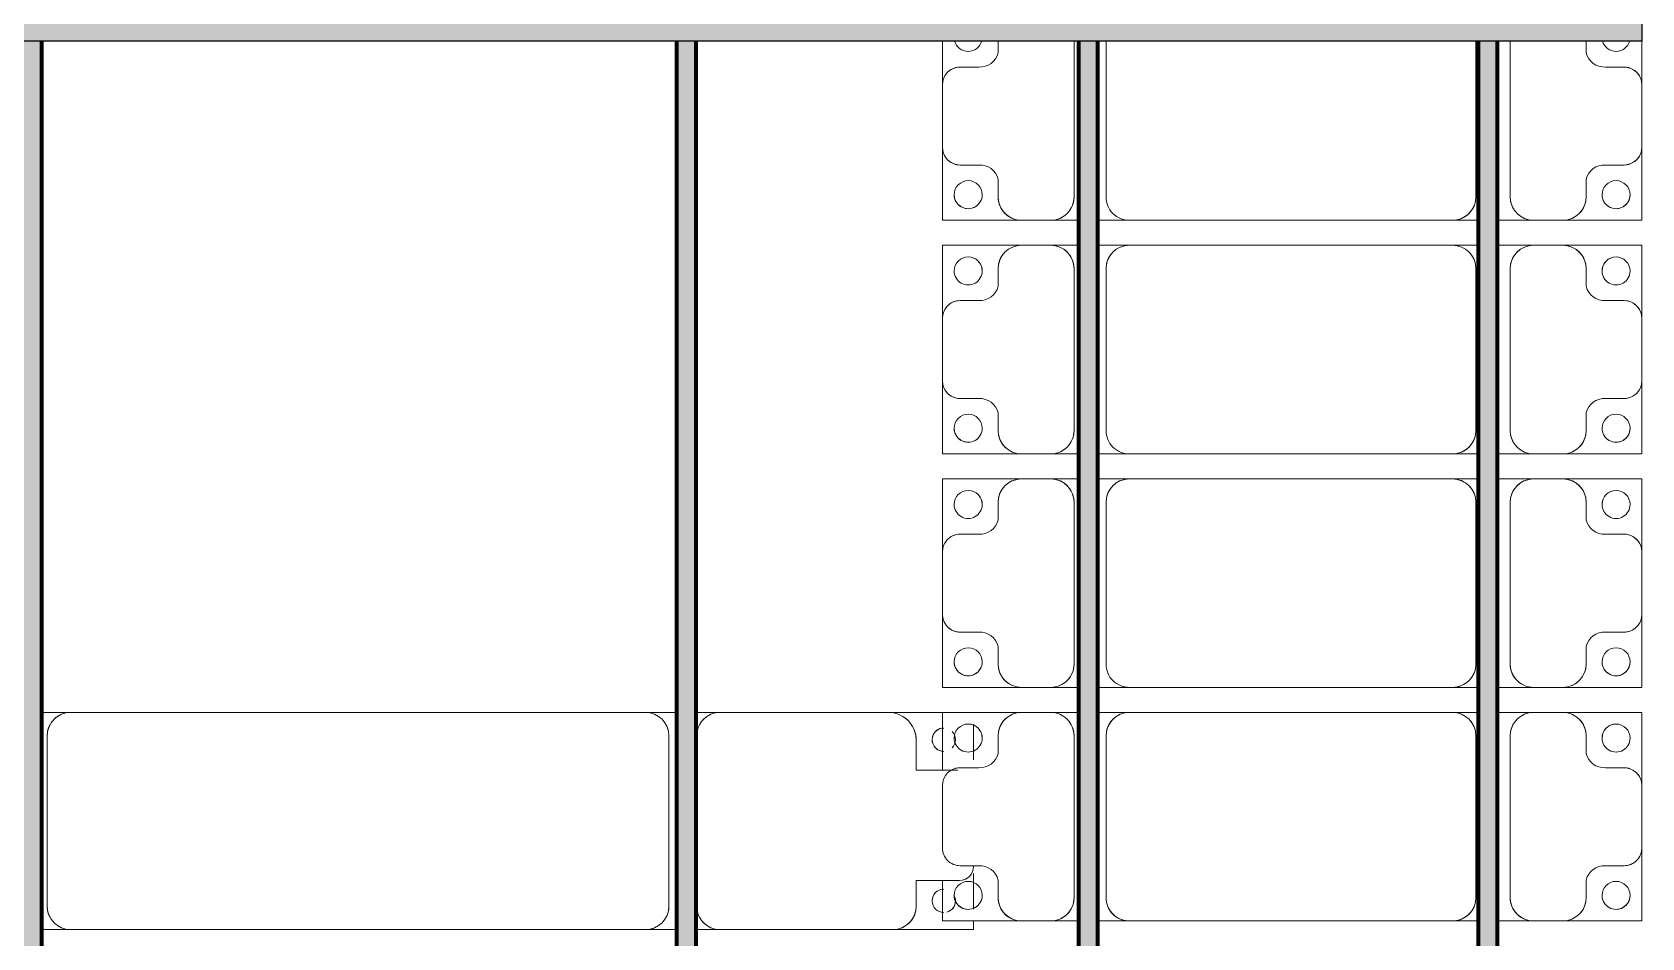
# Model space of a CAD drawing. Header units: millimetres. Extents: x -268744 to 115753, y -96240 to -10461.
# Drawn here: x 31470 to 34914, y -42566 to -40627 of the extents above; entities that cross this region are included whole.
import ezdxf

# ---------------------------------------------------------------- set-up
doc = ezdxf.new("R2010")
doc.units = ezdxf.units.MM
doc.layers.add('A-GENM', color=13, linetype='Continuous', lineweight=9)
doc.layers.add('S-BEAM', color=12, linetype='Continuous', lineweight=9)

# ---------------------------------------------------------------- blocks, each defined once
blk = doc.blocks.new('Dầm C52 - Hộp 40x60-V24-KHUNG KẾT CẤU BÈ PIN 1')
at = {"layer": 'S-BEAM', "lineweight": 25}
blk.add_hatch(color=4, dxfattribs=at).paths.add_polyline_path([(-145811, -20), (145811, -20), (145811, 20), (-145811, 20)])
at = {"layer": 'S-BEAM', "color": 4, "lineweight": 25}
for p, q in [((145811, 20), (145811, -20)), ((145811, -20), (-145811, -20))]:
    blk.add_line(p, q, dxfattribs=at)
blk = doc.blocks.new('Dai phaodi lai - DẢI PHAO ĐI LẠI-V77-KHUNG KẾT CẤU BÈ PIN 1')
at = {"layer": 'A-GENM', "color": 7}
for p, q in [((20340.1, 748.4), (20433.1, 748.4)), ((20433.1, 748.4), (20340.1, 748.4)), ((20566.9, 748.4), (20433.1, 748.4)), ((20566.9, 748.4), (20723.2, 748.4)), ((20723.2, 748.4), (20566.9, 748.4)), ((20723.2, 748.4), (20723.2, 579.3)), ((20723.2, 579.3), (20723.2, 748.4)), ((20776.8, 748.4), (20933.1, 748.4)), ((20776.8, 579.3), (20776.8, 748.4)), ((20776.8, 748.4), (20776.8, 579.3)), ((20933.1, 748.4), (20776.8, 748.4)), ((21066.9, 748.4), (20933.1, 748.4)), ((21066.9, 748.4), (21223.2, 748.4)), ((21223.2, 748.4), (21066.9, 748.4)), ((21223.2, 748.4), (21223.2, 579.3)), ((21223.2, 579.3), (21223.2, 748.4)), ((21276.8, 748.4), (21433.1, 748.4)), ((21276.8, 579.3), (21276.8, 748.4)), ((21276.8, 748.4), (21276.8, 579.3)), ((21433.1, 748.4), (21276.8, 748.4)), ((21566.9, 748.4), (21433.1, 748.4)), ((21566.9, 748.4), (21723.2, 748.4)), ((21718.8, 748.4), (21566.9, 748.4)), ((21723.2, 748.4), (21723.2, 579.3)), ((21723.2, 579.3), (21723.2, 748.4)), ((21776.8, 748.4), (21933.1, 748.4)), ((21776.8, 579.3), (21776.8, 748.4)), ((21776.8, 748.4), (21776.8, 579.3)), ((21933.1, 748.4), (21776.8, 748.4)), ((22066.9, 748.4), (21933.1, 748.4)), ((22066.9, 748.4), (22223.2, 748.4)), ((22223.2, 748.4), (22066.9, 748.4)), ((22223.2, 748.4), (22223.2, 579.3)), ((22223.2, 579.3), (22223.2, 748.4)), ((20395.1, 710.4), (20395.1, 670.7)), ((20604.9, 670.7), (20604.9, 710.4)), ((20895.1, 710.4), (20895.1, 670.7)), ((21104.9, 670.7), (21104.9, 710.4)), ((21395.1, 710.4), (21395.1, 670.7)), ((21604.9, 670.7), (21604.9, 710.4)), ((21895.1, 710.4), (21895.1, 670.7)), ((22104.9, 670.7), (22104.9, 710.4)), ((20364.3, 629.3), (20340.1, 629.3)), ((20673.2, 629.3), (20635.7, 629.3)), ((20864.3, 629.3), (20826.8, 629.3)), ((21173.2, 629.3), (21135.7, 629.3)), ((21364.3, 629.3), (21326.8, 629.3)), ((21673.2, 629.3), (21635.7, 629.3)), ((21864.3, 629.3), (21826.8, 629.3)), ((22173.2, 629.3), (22135.7, 629.3)), ((20723.2, 516.7), (20723.2, 579.3)), ((20776.8, 579.3), (20776.8, 516.7)), ((21223.2, 516.7), (21223.2, 579.3)), ((21276.8, 579.3), (21276.8, 516.7)), ((21723.2, 516.7), (21723.2, 579.3)), ((21776.8, 579.3), (21776.8, 516.7)), ((22223.2, 516.7), (22223.2, 579.3)), ((20723.2, 516.7), (20723.2, 438.7)), ((20723.2, 516.7), (20723.2, 438.7)), ((20776.8, 438.7), (20776.8, 516.7)), ((20776.8, 438.7), (20776.8, 516.7)), ((21223.2, 516.7), (21223.2, 438.7)), ((21223.2, 516.7), (21223.2, 438.7)), ((21276.8, 438.7), (21276.8, 516.7)), ((21276.8, 438.7), (21276.8, 516.7)), ((21723.2, 516.7), (21723.2, 438.7)), ((21723.2, 516.7), (21723.2, 438.7)), ((21776.8, 438.7), (21776.8, 516.7)), ((21776.8, 438.7), (21776.8, 516.7)), ((22223.2, 516.7), (22223.2, 438.7)), ((22223.2, 516.7), (22223.2, 438.7)), ((20340.1, 466.7), (20673.2, 466.7)), ((20826.8, 466.7), (21173.2, 466.7)), ((21326.8, 466.7), (21673.2, 466.7)), ((21826.8, 466.7), (22173.2, 466.7)), ((20673.2, 393.3), (20340.1, 393.3)), ((20723.2, 398.7), (20723.2, 343.3)), ((20723.2, 398.7), (20723.2, 343.3)), ((20776.8, 343.3), (20776.8, 398.7)), ((20776.8, 343.3), (20776.8, 398.7)), ((21173.2, 393.3), (20826.8, 393.3)), ((21223.2, 398.7), (21223.2, 343.3)), ((21223.2, 398.7), (21223.2, 343.3)), ((21276.8, 343.3), (21276.8, 398.7)), ((21276.8, 343.3), (21276.8, 398.7)), ((21673.2, 393.3), (21326.8, 393.3)), ((21723.2, 398.7), (21723.2, 343.3)), ((21723.2, 398.7), (21723.2, 343.3)), ((21776.8, 343.3), (21776.8, 398.7)), ((21776.8, 343.3), (21776.8, 398.7)), ((22173.2, 393.3), (21826.8, 393.3)), ((22223.2, 398.7), (22223.2, 343.3)), ((22223.2, 398.7), (22223.2, 343.3)), ((20723.2, -348.3), (20723.2, 343.3)), ((20776.8, 343.3), (20776.8, -348.3)), ((21223.2, -348.3), (21223.2, 343.3)), ((21276.8, 343.3), (21276.8, -348.3)), ((21723.2, -348.3), (21723.2, 343.3)), ((21776.8, 343.3), (21776.8, -348.3)), ((22223.2, -348.3), (22223.2, 343.3)), ((20723.2, -348.3), (20723.2, -416.3)), ((20723.2, -348.3), (20723.2, -416.3)), ((20776.8, -416.3), (20776.8, -348.3)), ((20776.8, -416.3), (20776.8, -348.3)), ((21223.2, -348.3), (21223.2, -416.3)), ((21223.2, -348.3), (21223.2, -416.3)), ((21276.8, -416.3), (21276.8, -348.3)), ((21276.8, -416.3), (21276.8, -348.3)), ((21723.2, -348.3), (21723.2, -416.3)), ((21723.2, -348.3), (21723.2, -416.3)), ((21776.8, -416.3), (21776.8, -348.3)), ((21776.8, -416.3), (21776.8, -348.3)), ((22223.2, -348.3), (22223.2, -416.3)), ((22223.2, -348.3), (22223.2, -416.3)), ((20340.1, -398.3), (20673.2, -398.3)), ((20826.8, -398.3), (21173.2, -398.3)), ((21326.8, -398.3), (21673.2, -398.3)), ((21826.8, -398.3), (22173.2, -398.3)), ((20673.2, -466.7), (20340.1, -466.7)), ((20723.2, -456.3), (20723.2, -516.7)), ((20723.2, -456.3), (20723.2, -516.7)), ((20776.8, -516.7), (20776.8, -456.3)), ((20776.8, -516.7), (20776.8, -456.3)), ((21173.2, -466.7), (20826.8, -466.7)), ((21223.2, -456.3), (21223.2, -516.7)), ((21223.2, -456.3), (21223.2, -516.7)), ((21276.8, -516.7), (21276.8, -456.3)), ((21276.8, -516.7), (21276.8, -456.3)), ((21673.2, -466.7), (21326.8, -466.7)), ((21723.2, -456.3), (21723.2, -516.7)), ((21723.2, -456.3), (21723.2, -516.7)), ((21776.8, -516.7), (21776.8, -456.3)), ((21776.8, -516.7), (21776.8, -456.3)), ((22173.2, -466.7), (21826.8, -466.7)), ((22223.2, -456.3), (22223.2, -516.7)), ((22223.2, -456.3), (22223.2, -516.7)), ((20723.2, -579.3), (20723.2, -516.7)), ((20776.8, -516.7), (20776.8, -579.3)), ((21223.2, -579.3), (21223.2, -516.7)), ((21276.8, -516.7), (21276.8, -579.3)), ((21723.2, -579.3), (21723.2, -516.7)), ((21776.8, -516.7), (21776.8, -579.3)), ((22223.2, -579.3), (22223.2, -516.7)), ((20723.2, -579.3), (20723.2, -748.4)), ((20723.2, -748.4), (20723.2, -579.3)), ((20776.8, -748.4), (20776.8, -579.3)), ((20776.8, -579.3), (20776.8, -748.4)), ((21223.2, -579.3), (21223.2, -748.4)), ((21223.2, -748.4), (21223.2, -579.3)), ((21276.8, -748.4), (21276.8, -579.3)), ((21276.8, -579.3), (21276.8, -748.4)), ((21723.2, -579.3), (21723.2, -748.4)), ((21723.2, -748.4), (21723.2, -579.3)), ((21776.8, -748.4), (21776.8, -579.3)), ((21776.8, -579.3), (21776.8, -748.4)), ((22223.2, -579.3), (22223.2, -748.4)), ((22223.2, -748.4), (22223.2, -579.3)), ((20340.1, -629.3), (20364.3, -629.3)), ((20635.7, -629.3), (20673.2, -629.3)), ((20826.8, -629.3), (20864.3, -629.3)), ((21135.7, -629.3), (21173.2, -629.3)), ((21326.8, -629.3), (21364.3, -629.3)), ((21635.7, -629.3), (21673.2, -629.3)), ((21826.8, -629.3), (21864.3, -629.3)), ((22135.7, -629.3), (22173.2, -629.3)), ((20395.1, -670.7), (20395.1, -710.4)), ((20604.9, -710.4), (20604.9, -670.7)), ((20895.1, -670.7), (20895.1, -710.4)), ((21104.9, -710.4), (21104.9, -670.7)), ((21395.1, -670.7), (21395.1, -710.4)), ((21604.9, -710.4), (21604.9, -670.7)), ((21895.1, -670.7), (21895.1, -710.4)), ((22104.9, -710.4), (22104.9, -670.7)), ((20433.1, -748.4), (20340.1, -748.4)), ((20340.1, -748.4), (20433.1, -748.4)), ((20433.1, -748.4), (20566.9, -748.4)), ((20723.2, -748.4), (20566.9, -748.4)), ((20566.9, -748.4), (20723.2, -748.4)), ((20933.1, -748.4), (20776.8, -748.4)), ((20776.8, -748.4), (20933.1, -748.4)), ((20933.1, -748.4), (21066.9, -748.4)), ((21223.2, -748.4), (21066.9, -748.4)), ((21066.9, -748.4), (21223.2, -748.4)), ((21433.1, -748.4), (21276.8, -748.4)), ((21276.8, -748.4), (21433.1, -748.4)), ((21433.1, -748.4), (21566.9, -748.4)), ((21723.2, -748.4), (21566.9, -748.4)), ((21566.9, -748.4), (21718.8, -748.4)), ((21900.1, -748.4), (21776.8, -748.4)), ((21776.8, -748.4), (21900.1, -748.4)), ((21933.1, -748.4), (22066.9, -748.4)), ((22223.2, -748.4), (22136.6, -748.4)), ((22136.6, -748.4), (22223.2, -748.4))]:
    blk.add_line(p, q, dxfattribs=at)
for centre, radius, start, end in [((20433.1, 710.4), 38, 90, 180), ((20433.1, 710.4), 38, 90, 180), ((20433.1, 710.4), 38, 120, 180), ((20433.1, 710.4), 38, 120, 180), ((20433.1, 710.4), 38, 90, 105), ((20433.1, 710.4), 38, 90, 105), ((20566.9, 710.4), 38, 0, 90), ((20566.9, 710.4), 38, 75, 90), ((20566.9, 710.4), 38, 0, 90), ((20566.9, 710.4), 38, 75, 90), ((20566.9, 710.4), 38, 0, 60), ((20566.9, 710.4), 38, 0, 60), ((20933.1, 710.4), 38, 90, 180), ((20933.1, 710.4), 38, 90, 180), ((20933.1, 710.4), 38, 120, 180), ((20933.1, 710.4), 38, 120, 180), ((20933.1, 710.4), 38, 90, 105), ((20933.1, 710.4), 38, 90, 105), ((21066.9, 710.4), 38, 0, 90), ((21066.9, 710.4), 38, 75, 90), ((21066.9, 710.4), 38, 0, 90), ((21066.9, 710.4), 38, 75, 90), ((21066.9, 710.4), 38, 0, 60), ((21066.9, 710.4), 38, 0, 60), ((21433.1, 710.4), 38, 90, 180), ((21433.1, 710.4), 38, 90, 180), ((21433.1, 710.4), 38, 120, 180), ((21433.1, 710.4), 38, 120, 180), ((21433.1, 710.4), 38, 90, 105), ((21433.1, 710.4), 38, 90, 105), ((21566.9, 710.4), 38, 360, 90), ((21566.9, 710.4), 38, 75, 90), ((21566.9, 710.4), 38, 360, 90), ((21566.9, 710.4), 38, 75, 90), ((21566.9, 710.4), 38, 360, 60), ((21566.9, 710.4), 38, 0, 60), ((21933.1, 710.4), 38, 90, 180), ((21933.1, 710.4), 38, 90, 180), ((21933.1, 710.4), 38, 120, 180), ((21933.1, 710.4), 38, 120, 180), ((21933.1, 710.4), 38, 90, 105), ((21933.1, 710.4), 38, 90, 105), ((22066.9, 710.4), 38, 360, 90), ((22066.9, 710.4), 38, 75, 90), ((22066.9, 710.4), 38, 360, 90), ((22066.9, 710.4), 38, 75, 90), ((22066.9, 710.4), 38, 0, 60), ((22066.9, 710.4), 38, 0, 60), ((20331.6, 693.3), 30, 285, 75), ((20331.6, 693.3), 30, 285, 75), ((20668.4, 693.3), 30, 90, 270), ((20668.4, 693.3), 30, 90, 270), ((20668.4, 693.3), 30, 270, 90), ((20668.4, 693.3), 30, 0, 90), ((20831.6, 693.3), 30, 90, 270), ((20831.6, 693.3), 30, 90, 180), ((20831.6, 693.3), 30, 270, 90), ((20831.6, 693.3), 30, 270, 90), ((21168.4, 693.3), 30, 90, 270), ((21168.4, 693.3), 30, 90, 270), ((21168.4, 693.3), 30, 270, 90), ((21168.4, 693.3), 30, 0, 90), ((21331.6, 693.3), 30, 90, 270), ((21331.6, 693.3), 30, 90, 180), ((21331.6, 693.3), 30, 270, 90), ((21331.6, 693.3), 30, 270, 90), ((21668.4, 693.3), 30, 90, 270), ((21668.4, 693.3), 30, 90, 270), ((21668.4, 693.3), 30, 270, 90), ((21668.4, 693.3), 30, 0, 90), ((21831.6, 693.3), 30, 90, 270), ((21831.6, 693.3), 30, 90, 180), ((21831.6, 693.3), 30, 270, 90), ((21831.6, 693.3), 30, 270, 90), ((22168.4, 693.3), 30, 90, 270), ((22168.4, 693.3), 30, 90, 270), ((22168.4, 693.3), 30, 270, 90), ((22168.4, 693.3), 30, 0, 90), ((20355.2, 668.2), 40, 283.1885, 3.5081), ((20644.8, 668.2), 40, 176.4919, 256.8115), ((20668.4, 693.3), 30, 270, 345), ((20831.6, 693.3), 30, 195, 270), ((20855.2, 668.2), 40, 283.1885, 3.5081), ((21144.8, 668.2), 40, 176.4919, 256.8115), ((21168.4, 693.3), 30, 270, 345), ((21331.6, 693.3), 30, 195, 270), ((21355.2, 668.2), 40, 283.1885, 3.5081), ((21644.8, 668.2), 40, 176.4919, 256.8115), ((21668.4, 693.3), 30, 270, 345), ((21831.6, 693.3), 30, 195, 270), ((21855.2, 668.2), 40, 283.1885, 3.5081), ((22144.8, 668.2), 40, 176.4919, 256.8115), ((22168.4, 693.3), 30, 270, 345), ((20673.2, 579.3), 50, 0, 90), ((20673.2, 579.3), 50, 15, 90), ((20826.8, 579.3), 50, 90, 180), ((20826.8, 579.3), 50, 90, 165), ((21173.2, 579.3), 50, 0, 90), ((21173.2, 579.3), 50, 15, 90), ((21326.8, 579.3), 50, 90, 180), ((21326.8, 579.3), 50, 90, 165), ((21673.2, 579.3), 50, 0, 90), ((21673.2, 579.3), 50, 23.1801, 90), ((21826.8, 579.3), 50, 90, 180), ((21826.8, 579.3), 50, 90, 165), ((22173.2, 579.3), 50, 0, 90), ((22173.2, 579.3), 50, 15, 90), ((20673.2, 516.7), 50, 270, 360), ((20673.2, 516.7), 50, 270, 345), ((20826.8, 516.7), 50, 180, 270), ((20826.8, 516.7), 50, 195, 270), ((21173.2, 516.7), 50, 270, 360), ((21173.2, 516.7), 50, 270, 345), ((21326.8, 516.7), 50, 180, 270), ((21326.8, 516.7), 50, 195, 270), ((21673.2, 516.7), 50, 270, 0), ((21673.2, 516.7), 50, 270, 336.8199), ((21826.8, 516.7), 50, 180, 270), ((21826.8, 516.7), 50, 195, 270), ((22173.2, 516.7), 50, 270, 0), ((22173.2, 516.7), 50, 270, 345), ((20673.2, 343.3), 50, 0, 90), ((20673.2, 343.3), 50, 0, 75), ((20826.8, 343.3), 50, 90, 180), ((20826.8, 343.3), 50, 105, 135), ((21173.2, 343.3), 50, 0, 90), ((21173.2, 343.3), 50, 0, 75), ((21326.8, 343.3), 50, 90, 180), ((21326.8, 343.3), 50, 105, 135), ((21673.2, 343.3), 50, 0, 90), ((21673.2, 343.3), 50, 0, 75), ((21826.8, 343.3), 50, 90, 180), ((21826.8, 343.3), 50, 105, 135), ((22173.2, 343.3), 50, 0, 90), ((22173.2, 343.3), 50, 0, 75), ((20826.8, 343.3), 50, 150, 180), ((21326.8, 343.3), 50, 150, 180), ((21826.8, 343.3), 50, 150, 180), ((20673.2, -348.3), 50, 270, 0), ((20673.2, -348.3), 50, 270, 0), ((20826.8, -348.3), 50, 180, 270), ((20826.8, -348.3), 50, 195, 270), ((21173.2, -348.3), 50, 270, 0), ((21173.2, -348.3), 50, 270, 0), ((21326.8, -348.3), 50, 180, 270), ((21326.8, -348.3), 50, 195, 270), ((21673.2, -348.3), 50, 270, 0), ((21673.2, -348.3), 50, 270, 0), ((21826.8, -348.3), 50, 180, 270), ((21826.8, -348.3), 50, 195, 270), ((22173.2, -348.3), 50, 270, 0), ((22173.2, -348.3), 50, 285, 0), ((20673.2, -516.7), 50, 0, 90), ((20673.2, -516.7), 50, 15, 90), ((20826.8, -516.7), 50, 90, 180), ((20826.8, -516.7), 50, 90, 165), ((21173.2, -516.7), 50, 360, 90), ((21173.2, -516.7), 50, 15, 90), ((21326.8, -516.7), 50, 90, 180), ((21326.8, -516.7), 50, 90, 165), ((21673.2, -516.7), 50, 360, 90), ((21673.2, -516.7), 50, 23.1801, 90), ((21826.8, -516.7), 50, 90, 180), ((21826.8, -516.7), 50, 90, 165), ((22173.2, -516.7), 50, 360, 90), ((22173.2, -516.7), 50, 15, 90), ((20673.2, -579.3), 50, 270, 0), ((20826.8, -579.3), 50, 180, 270), ((21173.2, -579.3), 50, 270, 360), ((21326.8, -579.3), 50, 180, 270), ((21673.2, -579.3), 50, 270, 360), ((21826.8, -579.3), 50, 180, 270), ((22173.2, -579.3), 50, 270, 0), ((20673.2, -579.3), 50, 270, 345), ((20826.8, -579.3), 50, 195, 270), ((21173.2, -579.3), 50, 270, 345), ((21326.8, -579.3), 50, 195, 270), ((21673.2, -579.3), 50, 270, 336.8199), ((21826.8, -579.3), 50, 195, 270), ((22173.2, -579.3), 50, 270, 345), ((20355.2, -668.2), 40, 356.4919, 76.8115), ((20644.8, -668.2), 40, 103.1885, 183.5081), ((20855.2, -668.2), 40, 356.4919, 76.8115), ((21144.8, -668.2), 40, 103.1885, 183.5081), ((21355.2, -668.2), 40, 356.4919, 76.8115), ((21644.8, -668.2), 40, 103.1885, 183.5081), ((21855.2, -668.2), 40, 356.4919, 76.8115), ((22144.8, -668.2), 40, 103.1885, 183.5081), ((20331.6, -693.3), 30, 285, 75), ((20331.6, -693.3), 30, 285, 75), ((20668.4, -693.3), 30, 90, 270), ((20668.4, -693.3), 30, 90, 270), ((20668.4, -693.3), 30, 270, 90), ((20668.4, -693.3), 30, 15, 90), ((20831.6, -693.3), 30, 90, 270), ((20831.6, -693.3), 30, 90, 165), ((20831.6, -693.3), 30, 270, 90), ((20831.6, -693.3), 30, 270, 90), ((21168.4, -693.3), 30, 90, 270), ((21168.4, -693.3), 30, 90, 270), ((21168.4, -693.3), 30, 270, 90), ((21168.4, -693.3), 30, 15, 90), ((21331.6, -693.3), 30, 90, 270), ((21331.6, -693.3), 30, 90, 165), ((21331.6, -693.3), 30, 270, 90), ((21331.6, -693.3), 30, 270, 90), ((21668.4, -693.3), 30, 90, 270), ((21668.4, -693.3), 30, 90, 270), ((21668.4, -693.3), 30, 270, 90), ((21668.4, -693.3), 30, 15, 90), ((21831.6, -693.3), 30, 90, 270), ((21831.6, -693.3), 30, 90, 165), ((21831.6, -693.3), 30, 270, 90), ((21831.6, -693.3), 30, 270, 90), ((22168.4, -693.3), 30, 90, 270), ((22168.4, -693.3), 30, 90, 270), ((22168.4, -693.3), 30, 270, 90), ((22168.4, -693.3), 30, 15, 90), ((20433.1, -710.4), 38, 180, 270), ((20433.1, -710.4), 38, 180, 240), ((20433.1, -710.4), 38, 180, 270), ((20433.1, -710.4), 38, 180, 240), ((20566.9, -710.4), 38, 270, 0), ((20566.9, -710.4), 38, 270, 360), ((20566.9, -710.4), 38, 300, 0), ((20566.9, -710.4), 38, 300, 360), ((20668.4, -693.3), 30, 270, 360), ((20831.6, -693.3), 30, 180, 270), ((20933.1, -710.4), 38, 180, 270), ((20933.1, -710.4), 38, 180, 240), ((20933.1, -710.4), 38, 180, 270), ((20933.1, -710.4), 38, 180, 240), ((21066.9, -710.4), 38, 270, 360), ((21066.9, -710.4), 38, 270, 360), ((21066.9, -710.4), 38, 300, 360), ((21066.9, -710.4), 38, 300, 360), ((21168.4, -693.3), 30, 270, 360), ((21331.6, -693.3), 30, 180, 270), ((21433.1, -710.4), 38, 180, 270), ((21433.1, -710.4), 38, 180, 240), ((21433.1, -710.4), 38, 180, 270), ((21433.1, -710.4), 38, 180, 240), ((21566.9, -710.4), 38, 270, 0), ((21566.9, -710.4), 38, 270, 360), ((21566.9, -710.4), 38, 300, 0), ((21566.9, -710.4), 38, 300, 360), ((21668.4, -693.3), 30, 270, 360), ((21831.6, -693.3), 30, 180, 270), ((21933.1, -710.4), 38, 180, 270), ((21933.1, -710.4), 38, 180, 210), ((21933.1, -710.4), 38, 180, 210), ((22066.9, -710.4), 38, 270, 0), ((22168.4, -693.3), 30, 270, 360), ((20433.1, -710.4), 38, 255, 270), ((20433.1, -710.4), 38, 255, 270), ((20566.9, -710.4), 38, 270, 285), ((20566.9, -710.4), 38, 270, 285), ((20933.1, -710.4), 38, 255, 270), ((20933.1, -710.4), 38, 255, 270), ((21066.9, -710.4), 38, 270, 285), ((21066.9, -710.4), 38, 270, 285), ((21433.1, -710.4), 38, 255, 270), ((21433.1, -710.4), 38, 255, 270), ((21566.9, -710.4), 38, 270, 285), ((21566.9, -710.4), 38, 270, 285)]:
    blk.add_arc(centre, radius, start, end, dxfattribs=at)
blk = doc.blocks.new('Dầm C52 - Dầm C52-V78-KHUNG KẾT CẤU BÈ PIN 1')
at = {"layer": 'S-BEAM', "lineweight": 140}
h = blk.add_hatch(color=1, dxfattribs=at)
h.paths.add_polyline_path([(-25480.9, 20), (-25480.9, -20), (-25440.9, -19.8), (-25445.2, 20)])
h.paths.add_polyline_path([(-25400.9, 20), (-25400.9, -20), (-19440.9, -19.8), (-19443, 20), (-24983.5, 20)])
h.paths.add_polyline_path([(-19400.9, -19.8), (-19400.9, -20), (-13440.9, -19.8), (-13440.9, 20), (-19400.9, 20)])
h.paths.add_polyline_path([(-13400.9, -19.8), (-13400.9, -20), (-7440.9, -19.8), (-7440.9, 20), (-13400.9, 20)])
h.paths.add_polyline_path([(-7400.9, -20), (-2883.4, -19.8), (-2883.4, 20), (-7400.9, 20), (-7400.9, -19.8)])
h.paths.add_polyline_path([(-1283.4, -20), (4559.1, -19.8), (4559.1, 20), (-1283.4, 20), (-1283.4, -19.8)])
h.paths.add_polyline_path([(4599.1, 20), (4599.1, -20), (10559.1, -19.8), (10559.1, 20), (5027.2, 20)])
h.paths.add_polyline_path([(10599.1, 20), (10599.1, -20), (16559.1, -19.8), (16559.1, 20), (11029.4, 20)])
h.paths.add_polyline_path([(16599.1, 20), (16599.1, -20), (22559.1, -19.8), (22559.1, 20), (17031.5, 20)])
h.paths.add_polyline_path([(22599.1, 20), (22599.1, -20), (25259.1, -19.8), (25259.1, 20), (23033.7, 20)])
h.paths.add_polyline_path([(25299.1, -20), (25480.9, -19.8), (25480.9, 20), (25299.1, 20), (25299.1, -19.8)])
at = {"layer": 'S-BEAM', "color": 1, "lineweight": 140}
for p, q in [((-1283.4, 20), (4559.1, 20)), ((4559.1, -20), (-1283.4, -20))]:
    blk.add_line(p, q, dxfattribs=at)
blk = doc.blocks.new('Dầm C52 - Dầm C52-V79-KHUNG KẾT CẤU BÈ PIN 1')
at = {"layer": 'S-BEAM', "lineweight": 140}
h = blk.add_hatch(color=1, dxfattribs=at)
h.paths.add_polyline_path([(-25480.9, 20), (-25480.9, -20), (-25440.9, -20), (-25440.9, 20)])
h.paths.add_polyline_path([(-25400.9, 20), (-25400.9, -20), (-19440.9, -20), (-19443, 20), (-24983.5, 20)])
h.paths.add_polyline_path([(-19400.9, 20), (-19400.9, -20), (-13440.9, -20), (-13440.9, 20), (-18981.3, 20)])
h.paths.add_polyline_path([(-13400.9, -20), (-7440.9, -20), (-7440.9, 20), (-13400.9, 20)])
h.paths.add_polyline_path([(-7400.9, 20), (-7400.9, -20), (-2883.4, -20), (-2883.4, 20), (-6977, 20)])
h.paths.add_polyline_path([(-1283.4, 20), (-1283.4, -20), (4559.1, -20), (4559.1, 20), (-974.9, 20)])
h.paths.add_polyline_path([(4599.1, -20), (10559.1, -20), (10559.1, 20), (4599.1, 20)])
h.paths.add_polyline_path([(10599.1, 20), (10599.1, -20), (16559.1, -20), (16559.1, 20), (11029.4, 20)])
h.paths.add_polyline_path([(16599.1, -20), (22559.1, -20), (22559.1, 20), (16599.1, 20)])
h.paths.add_polyline_path([(22599.1, -20), (25259.1, -20), (25259.1, 20), (22599.1, 20)])
h.paths.add_polyline_path([(25299.1, -20), (25480.9, -20), (25480.9, 20), (25299.1, 20)])
at = {"layer": 'S-BEAM', "color": 1, "lineweight": 140}
for p, q in [((-1283.4, 20), (4559.1, 20)), ((4559.1, -20), (-1283.4, -20))]:
    blk.add_line(p, q, dxfattribs=at)
blk = doc.blocks.new('Dai phao do pin - DẢI PHAO ĐỠ PIN-V93-KHUNG KẾT CẤU BÈ PIN 1')
at = {"layer": 'A-GENM', "color": 7}
for p, q in [((67087.6, 241.6), (67149.7, 241.6)), ((67087.6, 241.6), (67149.7, 241.6)), ((68380.3, 241.6), (67149.7, 241.6)), ((68380.3, 241.6), (68447.6, 241.6)), ((68380.3, 241.6), (68447.6, 241.6)), ((68487.6, 241.6), (68539.7, 241.6)), ((68487.6, 241.6), (68539.7, 241.6)), ((68899.7, 241.6), (68539.7, 241.6)), ((68899.7, 241.6), (69082.2, 241.6)), ((69082.2, 241.6), (68899.7, 241.6)), ((69082.2, 216.6), (69082.2, 140)), ((69082.2, 140), (69082.2, 216.6)), ((67099.7, 191.6), (67099.7, -173.4)), ((68430.3, -173.4), (68430.3, 191.6)), ((68489.7, 191.6), (68489.7, -173.4)), ((68959.7, 118.2), (68959.7, 181.6)), ((69048.7, 118.2), (68959.7, 118.2)), ((69082.2, -103.3), (69082.2, -179.9)), ((69082.2, -179.9), (69082.2, -103.3)), ((68959.7, -173.4), (68959.7, -118.2)), ((68959.7, -118.2), (69052.2, -118.2)), ((69082.2, -204.2), (69082.2, -223.4)), ((69082.2, -223.4), (69082.2, -204.2)), ((67149.7, -223.4), (67087.6, -223.4)), ((67149.7, -223.4), (67087.6, -223.4)), ((67149.7, -223.4), (68380.3, -223.4)), ((68447.6, -223.4), (68380.3, -223.4)), ((68447.6, -223.4), (68380.3, -223.4)), ((68539.7, -223.4), (68487.6, -223.4)), ((68539.7, -223.4), (68487.6, -223.4)), ((68539.7, -223.4), (68909.7, -223.4)), ((69082.2, -223.4), (68909.7, -223.4)), ((68909.7, -223.4), (69082.2, -223.4))]:
    blk.add_line(p, q, dxfattribs=at)
for centre, radius, start, end in [((67149.7, 191.6), 50, 90, 180), ((68380.3, 191.6), 50, 360, 90), ((68380.3, 191.6), 50, 60, 90), ((68539.7, 191.6), 50, 90, 180), ((68899.7, 181.6), 60, 360, 90), ((67149.7, 191.6), 50, 150, 180), ((67149.7, 191.6), 50, 105, 135), ((68380.3, 191.6), 50, 15, 30), ((68539.7, 191.6), 50, 105, 180), ((68899.7, 181.6), 60, 360, 60), ((69018.6, 183.2), 25, 90, 180), ((69018.6, 183.2), 25, 90, 165), ((69018.6, 183.2), 25, 180, 270), ((69018.6, 183.2), 25, 180, 195), ((69018.6, 183.2), 25, 0, 45), ((69018.6, 183.2), 25, 0, 45), ((69018.6, 183.2), 25, 315, 0), ((69018.6, 183.2), 25, 315, 0), ((69018.6, 183.2), 25, 210, 270), ((69052.2, -88.2), 30, 270, 360), ((69018.6, -161.8), 25, 90, 180), ((69018.6, -161.8), 25, 105, 165), ((69052.2, -88.2), 30, 285, 300), ((69052.2, -88.2), 30, 285, 300), ((69052.2, -88.2), 30, 285, 300), ((69018.6, -161.8), 25, 180, 270), ((69018.6, -161.8), 25, 180, 270), ((69018.6, -161.8), 25, 285, 0), ((69018.6, -161.8), 25, 285, 359.1926), ((69018.6, -161.8), 25, 0, 30), ((69018.6, -161.8), 25, 0, 30), ((67149.7, -173.4), 50, 180, 270), ((67149.7, -173.4), 50, 180, 210), ((68380.3, -173.4), 50, 270, 0), ((68380.3, -173.4), 50, 330, 0), ((68539.7, -173.4), 50, 180, 270), ((68539.7, -173.4), 50, 180, 255), ((68909.7, -173.4), 50, 270, 360), ((68909.7, -173.4), 50, 285, 360), ((67149.7, -173.4), 50, 240, 270), ((68380.3, -173.4), 50, 285, 300)]:
    blk.add_arc(centre, radius, start, end, dxfattribs=at)
blk = doc.blocks.new('Dầm C52 - Dầm C52-V2-KHUNG KẾT CẤU BÈ PIN 1')
at = {"layer": 'S-BEAM', "lineweight": 140}
h = blk.add_hatch(color=1, dxfattribs=at)
h.paths.add_polyline_path([(-25480.9, 20), (-25480.9, -20), (-25440.9, -20), (-25440.9, 20)])
h.paths.add_polyline_path([(-25400.9, 20), (-25400.9, -20), (-19440.9, -20), (-19443, 20), (-24983.5, 20)])
h.paths.add_polyline_path([(-19400.9, 20), (-19400.9, -20), (-13440.9, -20), (-13440.9, 20), (-18519.6, 20)])
h.paths.add_polyline_path([(-13400.9, -20), (-7440.9, -20), (-7440.9, 20), (-13400.9, 20)])
h.paths.add_polyline_path([(-7400.9, 20), (-7400.9, -20), (-1440.9, -20), (-1440.9, 20), (-6515.3, 20)])
h.paths.add_polyline_path([(-1400.9, 20), (-1400.9, -20), (4559.1, -20), (4559.1, 20), (-974.9, 20)])
h.paths.add_polyline_path([(4599.1, -20), (10559.1, -20), (10559.1, 20), (4599.1, 20)])
h.paths.add_polyline_path([(10599.1, -20), (16559.1, -20), (16559.1, 20), (10599.1, 20)])
h.paths.add_polyline_path([(16599.1, 20), (16599.1, -20), (22559.1, -20), (22559.1, 20), (17493.2, 20)])
h.paths.add_polyline_path([(22599.1, 20), (22599.1, -20), (25259.1, -20), (25259.1, 20), (23033.7, 20)])
h.paths.add_polyline_path([(25299.1, -20), (25480.9, -20), (25480.9, 20), (25299.1, 20)])
at = {"layer": 'S-BEAM', "color": 1, "lineweight": 140}
blk.add_line((4559.1, -20), (-1400.9, -20), dxfattribs=at)
blk = doc.blocks.new('Dầm C52 - Dầm C52-102503-KHUNG KẾT CẤU BÈ PIN 1')
at = {"layer": 'S-BEAM', "lineweight": 140}
h = blk.add_hatch(color=1, dxfattribs=at)
h.paths.add_polyline_path([(-25480.9, 20), (-25480.9, -20), (-25440.9, -20), (-25440.9, 20)])
h.paths.add_polyline_path([(-25400.9, 20), (-25400.9, -20), (-19440.9, -20), (-19443, 20), (-24983.5, 20)])
h.paths.add_polyline_path([(-19400.9, 20), (-19400.9, -20), (-13440.9, -20), (-13440.9, 20), (-17596.2, 20)])
h.paths.add_polyline_path([(-13400.9, -20), (-7440.9, -20), (-7440.9, 20), (-13400.9, 20)])
h.paths.add_polyline_path([(-7400.9, -20), (-1440.9, -20), (-1440.9, 20), (-7400.9, 20)])
h.paths.add_polyline_path([(-1400.9, -20), (4559.1, -20), (4559.1, 20), (-1400.9, 20)])
h.paths.add_polyline_path([(4599.1, -20), (10559.1, -20), (10559.1, 20), (4599.1, 20)])
h.paths.add_polyline_path([(10599.1, 20), (10599.1, -20), (16559.1, -20), (16559.1, 20), (11952.8, 20)])
h.paths.add_polyline_path([(16599.1, -20), (22559.1, -20), (22559.1, 20), (16599.1, 20)])
h.paths.add_polyline_path([(22599.1, -20), (25259.1, -20), (25259.1, 20), (22599.1, 20)])
h.paths.add_polyline_path([(25299.1, -20), (25441.8, -20), (25441.8, 20), (25299.1, 20)])
at = {"layer": 'S-BEAM', "color": 1, "lineweight": 140}
for p, q in [((-1400.9, 20), (4559.1, 20)), ((4559.1, -20), (-1400.9, -20))]:
    blk.add_line(p, q, dxfattribs=at)
blk = doc.blocks.new('be pin 1_rvt-1-KHUNG KẾT CẤU BÈ PIN 1')
at = {"layer": 'A-GENM', "lineweight": 9, "rotation": 270.0000000003262}
blk.add_blockref('Dai phaodi lai - DẢI PHAO ĐI LẠI-V77-KHUNG KẾT CẤU BÈ PIN 1', (34166, -20306.4), dxfattribs=at)
at = {"layer": 'A-GENM', "lineweight": 9}
blk.add_blockref('Dai phao do pin - DẢI PHAO ĐỠ PIN-V93-KHUNG KẾT CẤU BÈ PIN 1', (-35598.1, -42324.7), dxfattribs=at)
at = {"layer": 'S-BEAM', "lineweight": 9, "rotation": 90.00000000032618}
for name, p in [('Dầm C52 - Dầm C52-V2-KHUNG KẾT CẤU BÈ PIN 1', (31469.5, -45205.6)), ('Dầm C52 - Dầm C52-V78-KHUNG KẾT CẤU BÈ PIN 1', (33729.7, -45205.6)), ('Dầm C52 - Dầm C52-V79-KHUNG KẾT CẤU BÈ PIN 1', (34584.7, -45205.6)), ('Dầm C52 - Dầm C52-102503-KHUNG KẾT CẤU BÈ PIN 1', (32869.5, -45205.6))]:
    blk.add_blockref(name, p, dxfattribs=at)
at = {"layer": 'S-BEAM', "lineweight": 9}
blk.add_blockref('Dầm C52 - Hộp 40x60-V24-KHUNG KẾT CẤU BÈ PIN 1', (-110896.7, -40626.5), dxfattribs=at)

msp = doc.modelspace()

# ---------------------------------------------------------------- block references
at = {"lineweight": 5}
msp.add_blockref('be pin 1_rvt-1-KHUNG KẾT CẤU BÈ PIN 1', (0, 0), dxfattribs=at)

doc.saveas('drawing.dxf')
